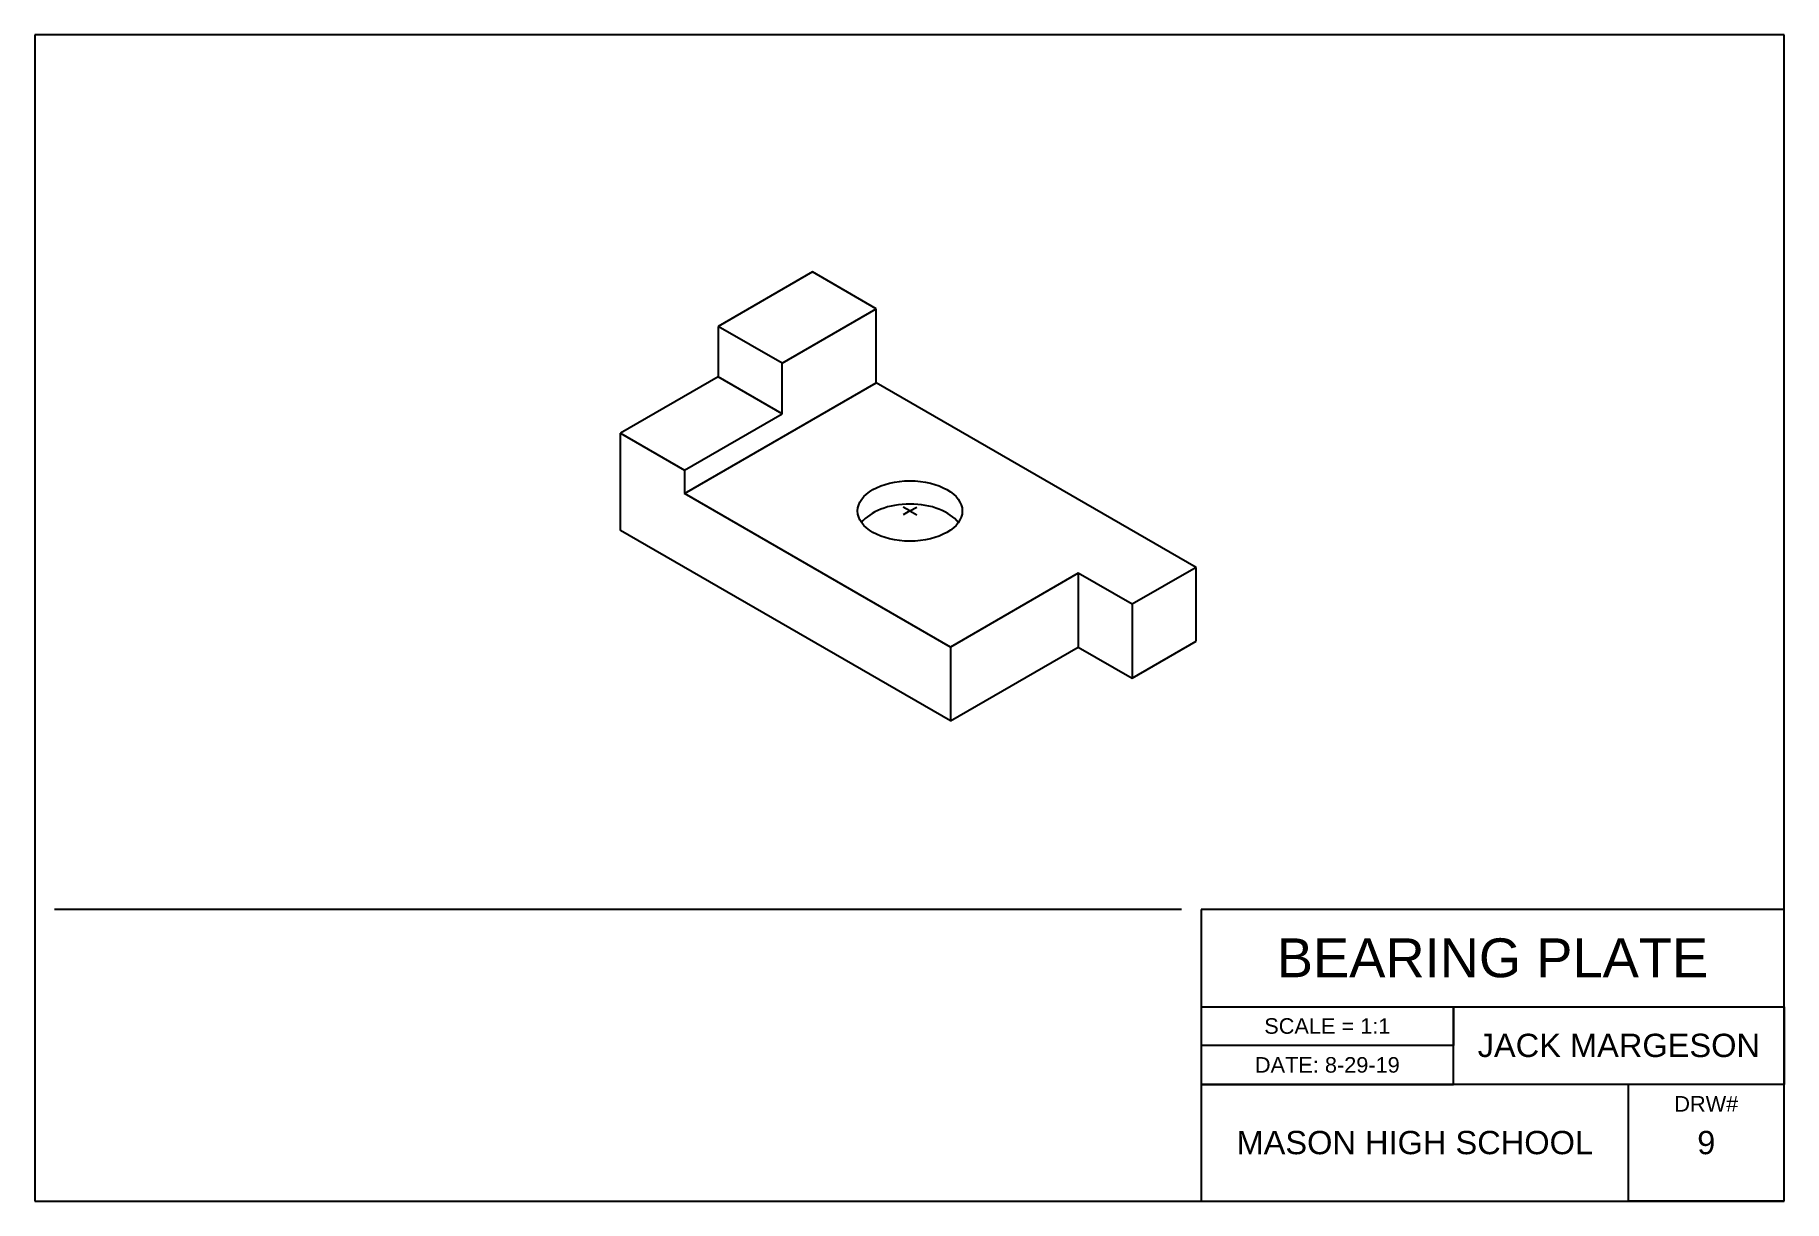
# Model space of a CAD drawing. Header units: millimetres. Extents: x 0 to 450, y 0 to 300.
import ezdxf

# ---------------------------------------------------------------- set-up
doc = ezdxf.new("R2010")
doc.units = ezdxf.units.MM
doc.styles.get("Standard").update_dxf_attribs({"font": 'arial.ttf'})

msp = doc.modelspace()

# ---------------------------------------------------------------- linework, layer by layer
for p, q in [((450, 300), (0, 300)), ((0, 300), (0, 0)), ((450, 0), (450, 300)), ((200.01, 239.03), (175.76, 225.03)), ((216.46, 229.53), (200.01, 239.03)), ((192.21, 215.53), (216.46, 229.53)), ((216.46, 210.53), (216.46, 229.53)), ((175.76, 225.03), (175.76, 212.03)), ((192.21, 215.53), (175.76, 225.03)), ((175.76, 212.03), (150.65, 197.53)), ((192.21, 202.53), (175.76, 212.03)), ((192.21, 202.53), (192.21, 215.53)), ((167.1, 182.03), (216.46, 210.53)), ((298.74, 163.03), (216.46, 210.53)), ((167.1, 188.03), (192.21, 202.53)), ((150.65, 172.53), (150.65, 197.53)), ((150.65, 197.53), (167.1, 188.03)), ((167.1, 188.03), (167.1, 182.03)), ((235.52, 142.53), (167.1, 182.03)), ((235.52, 123.53), (150.65, 172.53)), ((298.74, 163.03), (282.28, 153.53)), ((298.74, 144.03), (298.74, 163.03)), ((268.42, 161.53), (235.52, 142.53)), ((282.28, 153.53), (268.42, 161.53)), ((268.42, 161.53), (268.42, 142.53)), ((282.28, 153.53), (282.28, 134.53)), ((282.28, 134.53), (298.74, 144.03)), ((235.52, 123.53), (268.42, 142.53)), ((235.52, 142.53), (235.52, 123.53)), ((268.42, 142.53), (282.28, 134.53)), ((295, 75), (5, 75)), ((450, 75), (300, 75)), ((300, 75), (300, 0)), ((300, 75), (300, 50)), ((450, 0), (450, 75)), ((300, 50), (450, 50)), ((365, 30), (365, 50)), ((365, 50), (365, 40)), ((450, 50), (450, 30)), ((365, 40), (300, 40)), ((450, 30), (300, 30)), ((300, 30), (365, 30)), ((410, 0), (410, 30)), ((0, 0), (450, 0)), ((450, 0), (410, 0))]:
    msp.add_line(p, q)
at = {"color": 3}
for q in [(223.39, 178.53), (223.39, 176.53), (226.86, 178.53), (226.86, 176.53)]:
    msp.add_line((225.12, 177.53), q, dxfattribs=at)
msp.add_ellipse((225.12, 177.53), major_axis=(-13.47, 0), ratio=0.57735)
msp.add_ellipse((225.12, 171.53), major_axis=(-13.47, 0), ratio=0.57735, start_param=3.537553, end_param=5.887225)

# ---------------------------------------------------------------- texts
for s, width, insert, char_height, attachment_point in [('BEARING PLATE', 150, (375, 62.5), 10, 5), ('SCALE = 1:1', 65, (332.5, 45), 4, 5), ('JACK MARGESON', 85, (407.5, 40), 6, 5), ('DATE: 8-29-19', 65, (332.5, 35), 4, 5), ('DRW#', 40, (430, 27), 4, 2), ('MASON HIGH SCHOOL', 110, (355, 15), 6, 5), ('9', 40, (430, 15), 6, 5)]:
    msp.add_mtext_dynamic_manual_height_columns(s, width=width, gutter_width=12.5, heights=[0], dxfattribs=dict(insert=insert, char_height=char_height, attachment_point=attachment_point))

doc.saveas('drawing.dxf')
